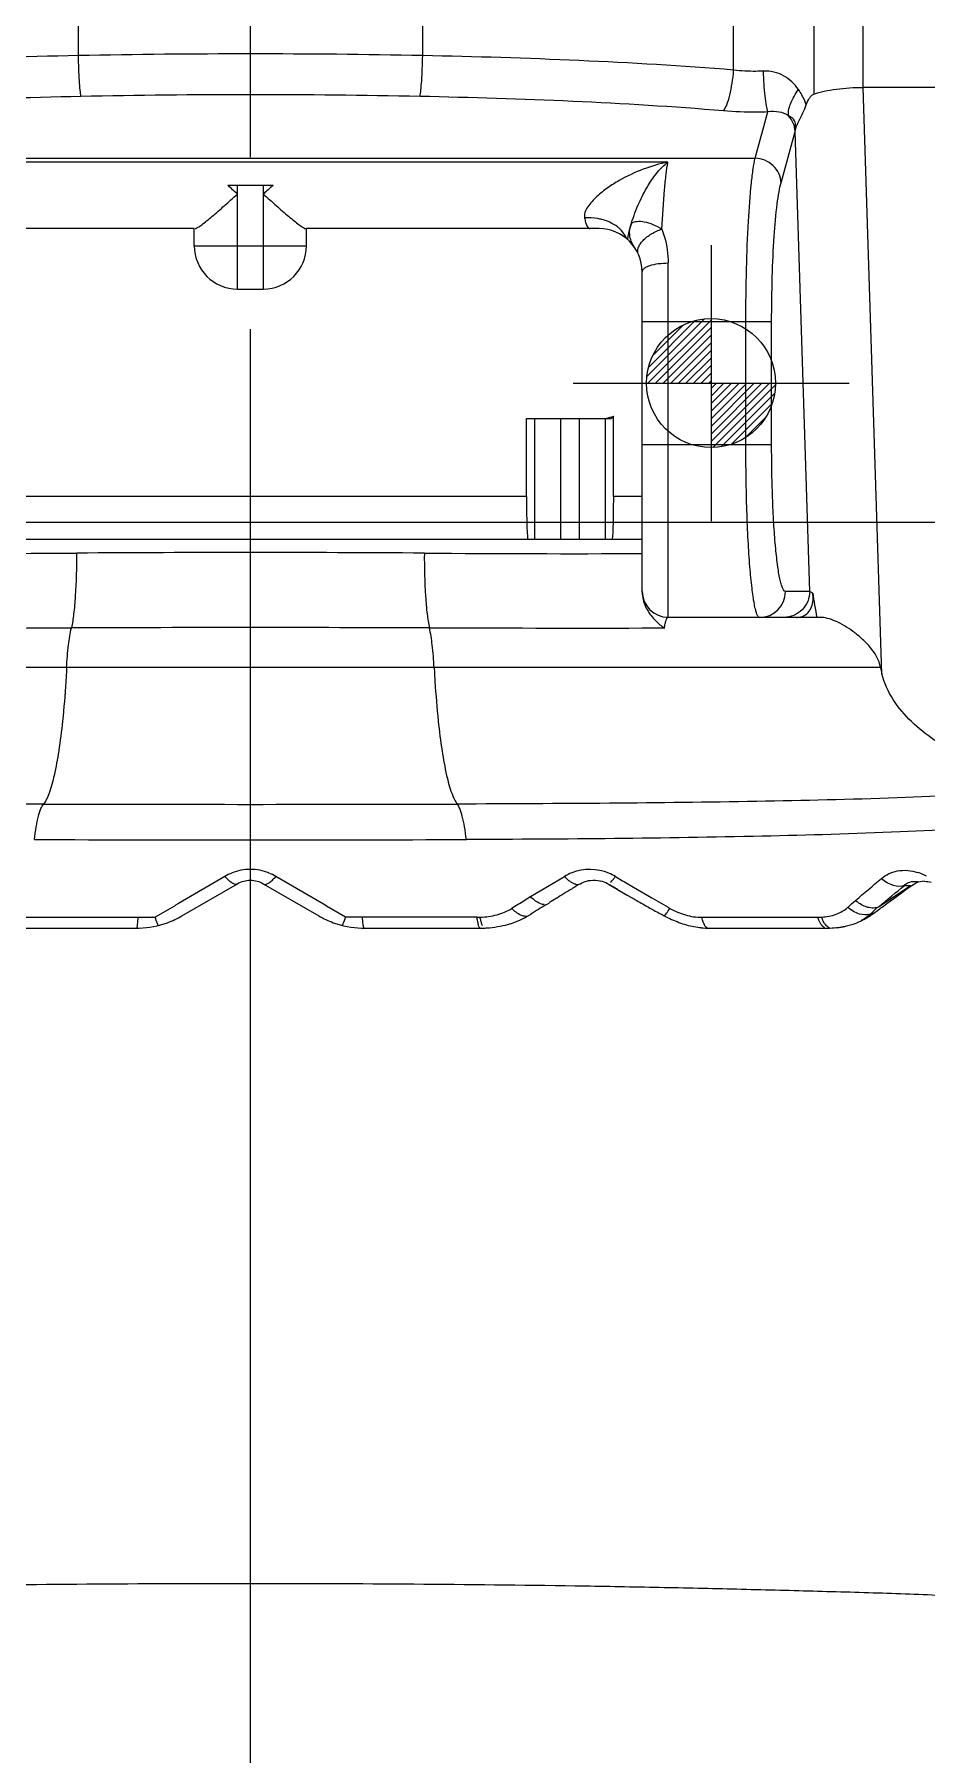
# Model space of a CAD drawing. Header units: millimetres. Extents: x 23075 to 24509, y -21593 to -20579.
# Drawn here: x 23715.64 to 23726.02, y -20881.22 to -20861.21 of the extents above; entities that cross this region are included whole.
import ezdxf

# ---------------------------------------------------------------- set-up
doc = ezdxf.new("R2010")
doc.units = ezdxf.units.MM
doc.header["$LTSCALE"] = 8
doc.linetypes.add('CENTER', pattern=[2, 1.25, -0.25, 0.25, -0.25])
doc.linetypes.add('CENTER2', pattern=[1.125, 0.75, -0.125, 0.125, -0.125])
for name, color, linetype in [('Cav-cor', 30, 'Continuous'), ('CL', 1, 'Continuous'), ('PIN', 5, 'Continuous')]:
    doc.layers.add(name, color=color, linetype=linetype)

msp = doc.modelspace()

# ---------------------------------------------------------------- hatches: boundary and pattern name
at = {"layer": 'PIN', "linetype": 'Continuous'}
h = msp.add_hatch(dxfattribs=at)
h.set_pattern_fill('ANSI31', color=211, scale=0.5, angle=270, style=0)
h.set_pattern_definition([(225, (23826.155964, -20858.14608), (-0.044194174, 0.044194174), [])])
h.paths.add_polyline_path([(23723.515, -20865.266), (23722.765, -20865.266, -0.414214), (23723.515, -20864.516)])
h.paths.add_polyline_path([(23723.515, -20866.016), (23723.515, -20865.266), (23724.265, -20865.266, -0.414214)])

# ---------------------------------------------------------------- linework, layer by layer
at = {"linetype": 'CENTER', "ltscale": 0.5}
msp.add_line((23572.156, -20866.885), (23972.156, -20866.885), dxfattribs=at)
at = {"layer": 'Cav-cor', "color": 241}
for p, q in [((23716.156, -20861.456), (23716.156, -20852.528)), ((23720.161, -20861.456), (23720.161, -20852.528)), ((23725.285, -20861.825), (23725.285, -20852.783)), ((23724.713, -20861.901), (23724.713, -20853.109)), ((23723.778, -20861.624), (23723.778, -20853.677)), ((23725.502, -20868.648), (23725.285, -20861.825)), ((23726.397, -20861.825), (23725.285, -20861.825)), ((23724.029, -20862.65), (23724.177, -20862.111)), ((23724.329, -20862.935), (23724.493, -20862.339)), ((23724.663, -20867.689), (23724.493, -20862.339)), ((23712.01, -20862.65), (23724.029, -20862.65)), ((23723.013, -20862.695), (23713.025, -20862.695)), ((23718.42, -20862.966), (23717.893, -20862.966)), ((23718.006, -20864.172), (23718.006, -20862.966)), ((23718.307, -20862.966), (23718.307, -20864.172)), ((23717.503, -20863.468), (23713.828, -20863.468)), ((23717.503, -20863.669), (23717.503, -20863.468)), ((23718.81, -20863.669), (23718.81, -20863.468)), ((23722.212, -20863.468), (23718.81, -20863.468)), ((23717.503, -20863.669), (23718.81, -20863.669)), ((23723.016, -20867.991), (23723.016, -20863.868)), ((23722.715, -20867.699), (23722.715, -20863.971)), ((23718.006, -20864.172), (23718.307, -20864.172)), ((23724.22, -20864.551), (23722.715, -20864.551)), ((23723.92, -20865.981), (23723.92, -20864.551)), ((23724.22, -20865.981), (23724.22, -20864.551)), ((23721.368, -20866.584), (23721.368, -20865.679)), ((23721.368, -20865.679), (23722.336, -20865.679)), ((23721.463, -20865.679), (23721.463, -20867.086)), ((23721.764, -20865.679), (23721.764, -20867.086)), ((23721.986, -20867.086), (23721.986, -20865.679)), ((23722.287, -20867.086), (23722.287, -20865.679)), ((23722.382, -20866.584), (23722.382, -20865.649)), ((23722.715, -20865.981), (23724.22, -20865.981)), ((23721.368, -20866.584), (23714.945, -20866.584)), ((23722.715, -20866.584), (23722.382, -20866.584)), ((23722.715, -20867.086), (23713.325, -20867.086)), ((23724.663, -20867.689), (23724.381, -20867.689)), ((23724.786, -20867.991), (23723.016, -20867.991)), ((23722.972, -20868.115), (23722.715, -20868.115)), ((23716.019, -20868.576), (23710.761, -20868.576)), ((23720.294, -20868.576), (23716.019, -20868.576)), ((23725.487, -20868.576), (23720.294, -20868.576)), ((23717.86, -20871.004), (23717.321, -20871.32)), ((23718.156, -20885.691), (23718.156, -20871.049)), ((23719.006, -20871.329), (23718.453, -20871.004)), ((23721.545, -20871.159), (23721.809, -20871.004)), ((23722.403, -20871.004), (23722.487, -20871.054)), ((23722.487, -20871.054), (23722.508, -20871.066)), ((23722.508, -20871.066), (23722.614, -20871.128)), ((23725.849, -20871.109), (23725.901, -20871.08)), ((23725.882, -20871.062), (23725.92, -20871.062)), ((23717.36, -20871.464), (23718.006, -20871.09)), ((23718.307, -20871.09), (23718.953, -20871.464)), ((23721.413, -20871.237), (23721.545, -20871.159)), ((23722.312, -20871.09), (23722.312, -20871.09)), ((23722.317, -20871.093), (23722.63, -20871.273)), ((23722.428, -20871.156), (23722.448, -20871.168)), ((23722.448, -20871.168), (23722.54, -20871.221)), ((23722.54, -20871.221), (23722.633, -20871.275)), ((23722.614, -20871.128), (23722.825, -20871.252)), ((23722.825, -20871.252), (23723.018, -20871.364)), ((23725.471, -20871.354), (23725.834, -20871.11)), ((23725.765, -20871.11), (23725.834, -20871.11)), ((23715.519, -20871.48), (23717.049, -20871.48)), ((23717.272, -20871.349), (23717.049, -20871.48)), ((23717.287, -20871.34), (23717.272, -20871.349)), ((23717.321, -20871.32), (23717.287, -20871.34)), ((23719.026, -20871.34), (23719.006, -20871.329)), ((23719.041, -20871.349), (23719.026, -20871.34)), ((23719.264, -20871.48), (23719.041, -20871.349)), ((23720.794, -20871.48), (23719.264, -20871.48)), ((23721.592, -20871.336), (23721.607, -20871.327)), ((23721.607, -20871.327), (23721.634, -20871.31)), ((23723.018, -20871.364), (23723.037, -20871.376)), ((23723.408, -20871.48), (23724.76, -20871.48)), ((23725.439, -20871.375), (23725.447, -20871.367)), ((23715.477, -20871.606), (23716.832, -20871.607)), ((23719.481, -20871.607), (23720.836, -20871.606)), ((23723.498, -20871.607), (23724.859, -20871.607)), ((23724.859, -20871.607), (23724.873, -20871.607))]:
    msp.add_line(p, q, dxfattribs=at)
for centre, radius, start, end in [((23718.156, -20963.449), 102.013, 88.87418, 91.12357), ((23718.156, -20960.846), 98.935, 88.8568, 91.14091), ((23676.888, -20908.998), 61.647, 48.16542, 48.30566), ((23759.425, -20908.998), 61.647, 131.69434, 131.83458), ((23722.212, -20863.971), 0.502, 0, 90), ((23718.006, -20863.669), 0.502, 180, 270), ((23718.307, -20863.669), 0.502, 270, 0), ((23714.377, -20618.186), 249.063, 269.75795, 270.40393), ((23718.156, -21185.22), 317.983, 89.6353, 90.36444), ((23721.929, -20623.48), 243.77, 269.58888, 270.18475), ((23723.016, -20867.689), 0.301, 180, 270), ((23724.081, -20867.691), 0.3, 270.0211, 0.0208), ((23731.466, -20866.713), 6.841, 188.3787, 190.766), ((23714.251, -20310.071), 558.045, 269.90497, 270.18721), ((23718.156, -21570.726), 702.616, 89.830143, 90.169752), ((23722.056, -20318.126), 549.989, 269.81069, 270.06865), ((23726.34, -20868.436), 0.865, 189.2963, 194.1568), ((23718.157, -19997.357), 872.809, 269.842034, 270.157917), ((23718.157, -20194.294), 676.286, 269.787131, 270.212835), ((23718.158, -20871.515), 0.591, 111.5709, 120.3718), ((23718.156, -20871.509), 0.586, 68.443, 111.5603), ((23718.154, -20871.515), 0.591, 59.6278, 68.43), ((23722.107, -20871.512), 0.589, 110.8935, 120.4152), ((23722.106, -20871.509), 0.585, 67.7574, 110.8917), ((23722.15, -20871.378), 0.33, 60.7718, 75.531), ((23722.104, -20871.516), 0.592, 59.6706, 67.7702), ((23680.489, -20818.131), 69.454, 310.06672, 310.39288), ((23725.997, -20871.312), 0.251, 90.0672, 112.4666), ((23725.738, -20871.541), 0.61, 65.7197, 72.6677), ((23725.721, -20871.579), 0.652, 62.4502, 65.7527), ((23715.525, -20862.305), 10.698, 302.4834, 302.9416), ((23716.076, -20863.146), 9.693, 302.9099, 303.4058), ((23738.025, -20897.662), 31.034, 121.7042, 121.8821), ((23732.617, -20888.89), 20.728, 121.134, 121.7295), ((23729.412, -20883.594), 14.539, 120.6734, 121.1139), ((23716.821, -20880.875), 11.22, 60.0171, 60.7038), ((23734.633, -20850.516), 23.978, 239.9702, 240.3541), ((23678.801, -20814.837), 73.295, 309.54901, 309.84783), ((23716.83, -20870.55), 1.057, 290.063, 300.0969), ((23719.483, -20870.55), 1.057, 239.9031, 249.9409), ((23720.794, -20870.692), 0.788, 270.0013, 272.5879), ((23709.665, -20853.057), 21.646, 302.1895, 302.4202), ((23720.891, -20870.61), 0.988, 294.3567, 300.1763), ((23720.894, -20870.615), 0.981, 300.1815, 301.0007), ((23720.896, -20870.618), 0.978, 301.0005, 302.2124), ((23749.817, -20916.516), 53.272, 122.1007, 122.2158), ((23743.371, -20906.242), 41.143, 121.9613, 122.1004), ((23724.76, -20870.852), 0.628, 269.9898, 273.6776), ((23721.181, -20866.942), 5.913, 311.592, 312.7511), ((23724.887, -20870.729), 0.875, 294.6549, 306.5679), ((23723.274, -20869.181), 3.082, 312.7743, 314.6125), ((23716.832, -20870.56), 1.047, 269.9686, 271.6578), ((23716.832, -20870.554), 1.053, 271.6621, 290.0422), ((23719.481, -20870.554), 1.053, 249.9617, 268.338), ((23719.481, -20870.56), 1.047, 268.3423, 270.0314), ((23720.836, -20870.512), 1.094, 270.0118, 272.695), ((23720.835, -20870.508), 1.098, 272.6959, 275.3969), ((23720.857, -20870.506), 1.097, 280.8502, 287.225), ((23720.881, -20870.586), 1.014, 287.2652, 294.3281), ((23723.501, -20870.636), 0.97, 261.7228, 263.9894), ((23723.499, -20870.657), 0.95, 263.9754, 269.9732), ((23724.873, -20870.71), 0.896, 269.9752, 276.4421), ((23724.858, -20870.579), 1.029, 276.433, 278.7993), ((23724.86, -20870.614), 0.994, 276.5892, 279.0347), ((23724.868, -20870.642), 0.965, 278.7957, 281.6562), ((23724.871, -20870.68), 0.927, 279.0382, 281.1331), ((23724.878, -20870.719), 0.888, 281.143, 282.0412), ((23724.876, -20870.682), 0.924, 281.6709, 282.5773), ((23724.88, -20870.697), 0.908, 282.5766, 284.4238), ((23724.885, -20870.718), 0.887, 284.4151, 288.6778), ((23724.891, -20870.735), 0.869, 288.6883, 294.6139)]:
    msp.add_arc(centre, radius, start, end, dxfattribs=at)
for centre, major_axis, ratio, start_param, end_param in [((23722.21, -20865.177), (0.505, 0), 0.995595, 4.886425, 5.060233), ((23722.336, -20865.177), (0, 0.502), 0.271698, 3.141593, 3.489437), ((23721.385, -20866.584), (0, 0.502), 0.034921, -4.712389, -3.141593), ((23722.365, -20866.584), (0, 0.502), 0.034921, -3.141593, -1.570796)]:
    msp.add_ellipse(centre, major_axis=major_axis, ratio=ratio, start_param=start_param, end_param=end_param, dxfattribs=at)
for points, knots in [([(23716.156, -20861.456), (23715.514, -20861.469), (23714.238, -20861.508), (23712.964, -20861.586), (23712.333, -20861.641)], [0, 0, 0, 0, 0.503524, 1, 1, 1, 1]), ([(23716.186, -20861.931), (23716.182, -20861.907), (23716.175, -20861.846), (23716.167, -20861.739), (23716.16, -20861.604), (23716.157, -20861.507), (23716.156, -20861.456)], [0, 0, 0, 0, 0.153117, 0.386389, 0.678198, 1, 1, 1, 1]), ([(23720.13, -20861.931), (23720.135, -20861.907), (23720.142, -20861.846), (23720.15, -20861.739), (23720.157, -20861.604), (23720.16, -20861.507), (23720.161, -20861.456)], [0, 0, 0, 0, 0.153121, 0.386393, 0.678201, 1, 1, 1, 1]), ([(23723.778, -20861.624), (23723.18, -20861.576), (23721.975, -20861.505), (23720.768, -20861.468), (23720.161, -20861.456)], [0, 0, 0, 0, 0.49689, 1, 1, 1, 1]), ([(23723.659, -20862.099), (23723.676, -20862.078), (23723.704, -20862.018), (23723.737, -20861.909), (23723.763, -20861.774), (23723.774, -20861.676), (23723.778, -20861.624)], [0, 0, 0, 0, 0.164524, 0.399321, 0.686549, 1, 1, 1, 1]), ([(23724.124, -20861.636), (23724.095, -20861.638), (23723.98, -20861.641), (23723.864, -20861.635), (23723.778, -20861.624)], [0, 0, 0, 0, 0.251235, 1, 1, 1, 1]), ([(23724.532, -20861.849), (23724.487, -20861.785), (23724.397, -20861.7), (23724.247, -20861.641), (23724.165, -20861.634), (23724.124, -20861.636)], [0, 0, 0, 0, 0.490613, 0.742499, 1, 1, 1, 1]), ([(23724.177, -20862.111), (23724.169, -20862.088), (23724.157, -20862.027), (23724.142, -20861.919), (23724.131, -20861.785), (23724.126, -20861.687), (23724.124, -20861.636)], [0, 0, 0, 0, 0.154829, 0.388306, 0.679428, 1, 1, 1, 1]), ([(23724.416, -20862.156), (23724.413, -20862.135), (23724.416, -20862.088), (23724.449, -20861.981), (23724.495, -20861.902), (23724.532, -20861.849)], [0, 0, 0, 0, 0.185797, 0.417426, 1, 1, 1, 1]), ([(23724.623, -20862.028), (23724.617, -20862.012), (23724.593, -20861.95), (23724.561, -20861.89), (23724.532, -20861.849)], [0, 0, 0, 0, 0.253061, 1, 1, 1, 1]), ([(23724.71, -20861.903), (23724.75, -20861.889), (23724.837, -20861.867), (23724.976, -20861.844), (23725.128, -20861.828), (23725.232, -20861.825), (23725.285, -20861.825)], [0, 0, 0, 0, 0.218224, 0.463028, 0.726798, 1, 1, 1, 1]), ([(23716.186, -20861.931), (23715.56, -20861.944), (23714.317, -20861.983), (23713.075, -20862.061), (23712.46, -20862.116)], [0, 0, 0, 0, 0.503511, 1, 1, 1, 1]), ([(23723.659, -20862.099), (23723.076, -20862.05), (23721.9, -20861.98), (23720.723, -20861.943), (23720.13, -20861.931)], [0, 0, 0, 0, 0.4969, 1, 1, 1, 1]), ([(23724.493, -20862.337), (23724.496, -20862.317), (23724.51, -20862.273), (23724.559, -20862.172), (23724.6, -20862.091), (23724.623, -20862.028)], [0, 0, 0, 0, 0.183904, 0.408181, 1, 1, 1, 1]), ([(23724.623, -20862.028), (23724.632, -20862.003), (23724.649, -20861.965), (23724.679, -20861.923), (23724.699, -20861.907), (23724.71, -20861.903)], [0, 0, 0, 0, 0.527741, 0.776484, 1, 1, 1, 1]), ([(23724.177, -20862.111), (23724.133, -20862.113), (23723.961, -20862.117), (23723.788, -20862.11), (23723.659, -20862.099)], [0, 0, 0, 0, 0.251181, 1, 1, 1, 1]), ([(23724.416, -20862.156), (23724.385, -20862.133), (23724.304, -20862.105), (23724.22, -20862.105), (23724.177, -20862.111)], [0, 0, 0, 0, 0.466912, 1, 1, 1, 1]), ([(23724.493, -20862.335), (23724.494, -20862.317), (23724.5, -20862.277), (23724.496, -20862.2), (23724.444, -20862.169), (23724.416, -20862.156)], [0, 0, 0, 0, 0.253871, 0.574722, 1, 1, 1, 1]), ([(23724.493, -20862.339), (23724.492, -20862.306), (23724.477, -20862.238), (23724.439, -20862.181), (23724.416, -20862.156)], [0, 0, 0, 0, 0.495135, 1, 1, 1, 1]), ([(23723.92, -20864.551), (23723.92, -20864.346), (23723.925, -20863.956), (23723.945, -20863.419), (23723.973, -20863.03), (23724.003, -20862.787), (23724.019, -20862.69), (23724.029, -20862.65)], [0, 0, 0, 0, 0.322163, 0.613539, 0.846606, 0.934297, 1, 1, 1, 1]), ([(23724.329, -20862.935), (23724.328, -20862.898), (23724.31, -20862.824), (23724.242, -20862.731), (23724.144, -20862.667), (23724.067, -20862.651), (23724.029, -20862.65)], [0, 0, 0, 0, 0.243264, 0.491929, 0.745266, 1, 1, 1, 1]), ([(23723.013, -20862.695), (23722.916, -20862.714), (23722.721, -20862.771), (23722.488, -20862.88), (23722.311, -20862.992), (23722.206, -20863.076), (23722.13, -20863.151), (23722.081, -20863.212), (23722.046, -20863.275), (23722.039, -20863.322), (23722.043, -20863.343)], [0, 0, 0, 0, 0.243185, 0.496177, 0.626456, 0.758255, 0.823909, 0.888045, 0.948069, 1, 1, 1, 1]), ([(23722.59, -20863.406), (23722.614, -20863.325), (23722.67, -20863.176), (23722.773, -20862.975), (23722.885, -20862.814), (23722.97, -20862.728), (23723.013, -20862.695)], [0, 0, 0, 0, 0.300514, 0.570895, 0.804602, 1, 1, 1, 1]), ([(23722.944, -20863.474), (23722.951, -20863.32), (23722.964, -20863.107), (23722.99, -20862.847), (23723.005, -20862.741), (23723.013, -20862.695)], [0, 0, 0, 0, 0.590496, 0.820541, 1, 1, 1, 1]), ([(23717.513, -20863.468), (23717.518, -20863.468), (23717.528, -20863.465), (23717.554, -20863.451), (23717.595, -20863.422), (23717.651, -20863.377), (23717.714, -20863.324), (23717.784, -20863.264), (23717.881, -20863.177), (23717.956, -20863.111), (23718.006, -20863.066)], [0, 0, 0, 0, 0.02046, 0.050893, 0.13852, 0.253498, 0.386616, 0.531527, 0.684042, 1, 1, 1, 1]), ([(23718.307, -20863.066), (23718.357, -20863.111), (23718.432, -20863.177), (23718.529, -20863.264), (23718.599, -20863.324), (23718.662, -20863.377), (23718.718, -20863.422), (23718.759, -20863.451), (23718.785, -20863.465), (23718.795, -20863.468), (23718.8, -20863.468)], [0, 0, 0, 0, 0.31596, 0.468476, 0.613386, 0.746504, 0.861482, 0.949109, 0.979541, 1, 1, 1, 1]), ([(23724.22, -20864.551), (23724.22, -20864.377), (23724.225, -20864.045), (23724.245, -20863.588), (23724.273, -20863.258), (23724.303, -20863.051), (23724.319, -20862.969), (23724.329, -20862.935)], [0, 0, 0, 0, 0.321961, 0.613158, 0.846181, 0.933994, 1, 1, 1, 1]), ([(23722.246, -20863.363), (23722.23, -20863.359), (23722.163, -20863.344), (23722.094, -20863.34), (23722.043, -20863.343)], [0, 0, 0, 0, 0.244264, 1, 1, 1, 1]), ([(23722.043, -20863.343), (23722.047, -20863.361), (23722.054, -20863.392), (23722.069, -20863.432), (23722.083, -20863.459), (23722.099, -20863.468), (23722.105, -20863.468)], [0, 0, 0, 0, 0.377347, 0.668267, 0.86972, 1, 1, 1, 1]), ([(23722.34, -20863.396), (23722.332, -20863.392), (23722.302, -20863.379), (23722.27, -20863.369), (23722.246, -20863.363)], [0, 0, 0, 0, 0.244237, 1, 1, 1, 1]), ([(23722.451, -20863.468), (23722.443, -20863.461), (23722.409, -20863.433), (23722.37, -20863.41), (23722.34, -20863.396)], [0, 0, 0, 0, 0.238778, 1, 1, 1, 1]), ([(23722.529, -20863.58), (23722.525, -20863.57), (23722.506, -20863.528), (23722.476, -20863.492), (23722.451, -20863.468)], [0, 0, 0, 0, 0.2404, 1, 1, 1, 1]), ([(23722.59, -20863.406), (23722.584, -20863.421), (23722.561, -20863.481), (23722.547, -20863.545), (23722.544, -20863.593)], [0, 0, 0, 0, 0.254203, 1, 1, 1, 1]), ([(23722.619, -20863.676), (23722.592, -20863.638), (23722.557, -20863.546), (23722.572, -20863.45), (23722.59, -20863.406)], [0, 0, 0, 0, 0.493557, 1, 1, 1, 1]), ([(23722.59, -20863.406), (23722.608, -20863.393), (23722.659, -20863.379), (23722.745, -20863.387), (23722.844, -20863.419), (23722.91, -20863.454), (23722.944, -20863.475)], [0, 0, 0, 0, 0.17691, 0.405979, 0.684447, 1, 1, 1, 1]), ([(23722.669, -20863.761), (23722.665, -20863.751), (23722.66, -20863.726), (23722.668, -20863.687), (23722.69, -20863.646), (23722.738, -20863.588), (23722.822, -20863.525), (23722.901, -20863.488), (23722.944, -20863.475)], [0, 0, 0, 0, 0.079725, 0.169914, 0.276392, 0.400216, 0.688708, 1, 1, 1, 1]), ([(23722.944, -20863.474), (23722.955, -20863.505), (23722.998, -20863.632), (23723.016, -20863.767), (23723.016, -20863.868)], [0, 0, 0, 0, 0.242122, 1, 1, 1, 1]), ([(23722.715, -20863.971), (23722.715, -20863.955), (23722.734, -20863.931), (23722.767, -20863.912), (23722.822, -20863.89), (23722.906, -20863.873), (23722.978, -20863.868), (23723.016, -20863.868)], [0, 0, 0, 0, 0.135643, 0.234205, 0.355355, 0.654773, 1, 1, 1, 1]), ([(23724.081, -20867.991), (23724.075, -20867.991), (23724.065, -20867.982), (23724.056, -20867.968), (23724.045, -20867.942), (23724.032, -20867.899), (23724.01, -20867.799), (23723.988, -20867.632), (23723.964, -20867.385), (23723.945, -20867.084), (23723.931, -20866.741), (23723.922, -20866.368), (23723.92, -20866.111), (23723.92, -20865.981)], [0, 0, 0, 0, 0.009088, 0.016155, 0.025271, 0.04997, 0.083406, 0.175693, 0.299217, 0.449476, 0.620819, 0.806709, 1, 1, 1, 1]), ([(23724.381, -20867.689), (23724.375, -20867.689), (23724.361, -20867.679), (23724.347, -20867.652), (23724.332, -20867.611), (23724.318, -20867.555), (23724.304, -20867.484), (23724.285, -20867.36), (23724.265, -20867.175), (23724.245, -20866.919), (23724.231, -20866.627), (23724.222, -20866.31), (23724.22, -20866.092), (23724.22, -20865.981)], [0, 0, 0, 0, 0.010236, 0.026991, 0.052016, 0.085611, 0.127674, 0.177917, 0.301185, 0.451036, 0.62189, 0.807252, 1, 1, 1, 1]), ([(23716.133, -20867.244), (23716.134, -20867.411), (23716.129, -20867.648), (23716.104, -20867.938), (23716.086, -20868.06), (23716.074, -20868.113)], [0, 0, 0, 0, 0.57513, 0.814476, 1, 1, 1, 1]), ([(23720.18, -20867.244), (23720.179, -20867.411), (23720.184, -20867.648), (23720.209, -20867.938), (23720.227, -20868.06), (23720.239, -20868.113)], [0, 0, 0, 0, 0.575095, 0.814449, 1, 1, 1, 1]), ([(23722.715, -20867.699), (23722.715, -20867.756), (23722.743, -20867.868), (23722.807, -20867.96), (23722.843, -20868.001)], [0, 0, 0, 0, 0.507478, 1, 1, 1, 1]), ([(23724.663, -20867.689), (23724.663, -20867.728), (23724.647, -20867.808), (23724.58, -20867.908), (23724.481, -20867.975), (23724.402, -20867.991), (23724.362, -20867.991)], [0, 0, 0, 0, 0.25051, 0.500721, 0.75051, 1, 1, 1, 1]), ([(23724.579, -20867.979), (23724.604, -20867.97), (23724.65, -20867.94), (23724.689, -20867.87), (23724.705, -20867.791), (23724.702, -20867.737), (23724.698, -20867.709)], [0, 0, 0, 0, 0.249566, 0.489613, 0.737684, 1, 1, 1, 1]), ([(23724.698, -20867.71), (23724.69, -20867.707), (23724.678, -20867.701), (23724.666, -20867.693), (23724.663, -20867.689)], [0, 0, 0, 0, 0.592813, 1, 1, 1, 1]), ([(23722.843, -20868.001), (23722.853, -20868.012), (23722.893, -20868.054), (23722.937, -20868.09), (23722.972, -20868.115)], [0, 0, 0, 0, 0.254453, 1, 1, 1, 1]), ([(23722.972, -20868.115), (23722.975, -20868.098), (23722.98, -20868.068), (23722.99, -20868.029), (23722.999, -20868.005), (23723.009, -20867.992), (23723.014, -20867.991)], [0, 0, 0, 0, 0.392503, 0.687439, 0.88593, 1, 1, 1, 1]), ([(23724.509, -20867.991), (23724.515, -20867.991), (23724.539, -20867.99), (23724.563, -20867.985), (23724.579, -20867.979)], [0, 0, 0, 0, 0.260244, 1, 1, 1, 1]), ([(23725.487, -20868.576), (23725.472, -20868.486), (23725.395, -20868.362), (23725.269, -20868.236), (23725.139, -20868.13), (23725.005, -20868.049), (23724.874, -20868.001), (23724.813, -20867.991), (23724.786, -20867.991)], [0, 0, 0, 0, 0.286251, 0.427658, 0.564086, 0.810648, 0.914363, 1, 1, 1, 1]), ([(23716.019, -20868.576), (23716.024, -20868.487), (23716.036, -20868.332), (23716.058, -20868.178), (23716.074, -20868.113)], [0, 0, 0, 0, 0.570607, 1, 1, 1, 1]), ([(23720.294, -20868.576), (23720.289, -20868.487), (23720.277, -20868.332), (23720.254, -20868.178), (23720.239, -20868.113)], [0, 0, 0, 0, 0.57058, 1, 1, 1, 1]), ([(23716.019, -20868.576), (23716.016, -20868.63), (23716.004, -20868.838), (23715.987, -20869.045), (23715.971, -20869.197)], [0, 0, 0, 0, 0.263521, 1, 1, 1, 1]), ([(23720.294, -20868.576), (23720.297, -20868.631), (23720.309, -20868.838), (23720.326, -20869.045), (23720.342, -20869.197)], [0, 0, 0, 0, 0.263522, 1, 1, 1, 1]), ([(23726.397, -20869.59), (23726.298, -20869.537), (23726.104, -20869.421), (23725.841, -20869.212), (23725.622, -20868.958), (23725.529, -20868.754), (23725.502, -20868.648)], [0, 0, 0, 0, 0.253549, 0.505341, 0.754386, 1, 1, 1, 1]), ([(23715.971, -20869.197), (23715.959, -20869.313), (23715.933, -20869.525), (23715.882, -20869.806), (23715.833, -20869.996), (23715.787, -20870.106), (23715.763, -20870.147), (23715.75, -20870.163)], [0, 0, 0, 0, 0.352511, 0.64157, 0.858527, 0.938611, 1, 1, 1, 1]), ([(23720.342, -20869.197), (23720.354, -20869.313), (23720.38, -20869.525), (23720.431, -20869.806), (23720.48, -20869.996), (23720.526, -20870.106), (23720.55, -20870.147), (23720.562, -20870.163)], [0, 0, 0, 0, 0.352527, 0.641591, 0.858541, 0.938619, 1, 1, 1, 1]), ([(23715.75, -20870.163), (23715.16, -20870.161), (23713.998, -20870.156), (23712.292, -20870.136), (23710.669, -20870.098), (23709.618, -20870.05), (23709.111, -20870.015)], [0, 0, 0, 0, 0.266663, 0.524857, 0.770754, 1, 1, 1, 1]), ([(23727.201, -20870.015), (23726.695, -20870.05), (23725.644, -20870.098), (23724.021, -20870.136), (23722.315, -20870.156), (23721.153, -20870.161), (23720.562, -20870.163)], [0, 0, 0, 0, 0.229248, 0.475144, 0.733337, 1, 1, 1, 1]), ([(23715.644, -20870.576), (23715.65, -20870.526), (23715.663, -20870.435), (23715.687, -20870.315), (23715.714, -20870.226), (23715.737, -20870.178), (23715.75, -20870.163)], [0, 0, 0, 0, 0.350681, 0.639573, 0.857117, 1, 1, 1, 1]), ([(23720.669, -20870.576), (23720.663, -20870.526), (23720.65, -20870.435), (23720.626, -20870.315), (23720.599, -20870.226), (23720.576, -20870.178), (23720.562, -20870.163)], [0, 0, 0, 0, 0.350701, 0.639599, 0.857135, 1, 1, 1, 1]), ([(23727.201, -20870.395), (23726.707, -20870.437), (23725.677, -20870.496), (23723.499, -20870.558), (23721.817, -20870.572), (23720.669, -20870.576)], [0, 0, 0, 0, 0.227654, 0.473252, 1, 1, 1, 1]), ([(23717.999, -20871.095), (23717.991, -20871.098), (23717.968, -20871.096), (23717.935, -20871.077), (23717.897, -20871.046), (23717.872, -20871.02), (23717.86, -20871.004)], [0, 0, 0, 0, 0.154468, 0.370096, 0.654591, 1, 1, 1, 1]), ([(23718.314, -20871.095), (23718.322, -20871.098), (23718.345, -20871.096), (23718.378, -20871.077), (23718.416, -20871.046), (23718.441, -20871.02), (23718.453, -20871.004)], [0, 0, 0, 0, 0.154468, 0.370096, 0.654591, 1, 1, 1, 1]), ([(23721.854, -20871.048), (23721.85, -20871.045), (23721.834, -20871.031), (23721.819, -20871.016), (23721.809, -20871.004)], [0, 0, 0, 0, 0.241085, 1, 1, 1, 1]), ([(23721.899, -20871.08), (23721.895, -20871.077), (23721.88, -20871.068), (23721.865, -20871.057), (23721.854, -20871.048)], [0, 0, 0, 0, 0.237026, 1, 1, 1, 1]), ([(23721.943, -20871.098), (23721.939, -20871.097), (23721.924, -20871.092), (23721.91, -20871.086), (23721.899, -20871.08)], [0, 0, 0, 0, 0.234198, 1, 1, 1, 1]), ([(23722.069, -20871.059), (23722.082, -20871.055), (23722.136, -20871.044), (23722.192, -20871.048), (23722.232, -20871.058)], [0, 0, 0, 0, 0.251453, 1, 1, 1, 1]), ([(23722.347, -20871.074), (23722.349, -20871.072), (23722.358, -20871.062), (23722.366, -20871.053), (23722.373, -20871.045)], [0, 0, 0, 0, 0.218067, 1, 1, 1, 1]), ([(23722.373, -20871.045), (23722.375, -20871.042), (23722.385, -20871.029), (23722.395, -20871.015), (23722.403, -20871.004)], [0, 0, 0, 0, 0.229725, 1, 1, 1, 1]), ([(23725.497, -20871.029), (23725.522, -20871.007), (23725.581, -20870.969), (23725.724, -20870.923), (23725.844, -20870.934), (23725.92, -20870.958)], [0, 0, 0, 0, 0.22663, 0.466558, 1, 1, 1, 1]), ([(23725.765, -20871.11), (23725.724, -20871.126), (23725.649, -20871.121), (23725.561, -20871.08), (23725.517, -20871.048), (23725.497, -20871.029)], [0, 0, 0, 0, 0.446094, 0.712634, 1, 1, 1, 1]), ([(23725.765, -20871.11), (23725.777, -20871.096), (23725.814, -20871.07), (23725.858, -20871.062), (23725.882, -20871.062)], [0, 0, 0, 0, 0.442271, 1, 1, 1, 1]), ([(23721.575, -20871.332), (23721.547, -20871.331), (23721.486, -20871.305), (23721.438, -20871.263), (23721.413, -20871.237)], [0, 0, 0, 0, 0.430817, 1, 1, 1, 1]), ([(23721.975, -20871.103), (23721.973, -20871.103), (23721.962, -20871.102), (23721.951, -20871.1), (23721.943, -20871.098)], [0, 0, 0, 0, 0.237401, 1, 1, 1, 1]), ([(23725.409, -20871.432), (23725.446, -20871.405), (23725.592, -20871.297), (23725.739, -20871.189), (23725.849, -20871.109)], [0, 0, 0, 0, 0.251212, 1, 1, 1, 1]), ([(23716.848, -20871.529), (23716.848, -20871.525), (23716.85, -20871.509), (23716.851, -20871.492), (23716.852, -20871.48)], [0, 0, 0, 0, 0.231997, 1, 1, 1, 1]), ([(23717.085, -20871.572), (23717.082, -20871.566), (23717.069, -20871.536), (23717.057, -20871.505), (23717.049, -20871.48)], [0, 0, 0, 0, 0.204032, 1, 1, 1, 1]), ([(23719.228, -20871.572), (23719.23, -20871.566), (23719.244, -20871.536), (23719.256, -20871.505), (23719.264, -20871.48)], [0, 0, 0, 0, 0.204028, 1, 1, 1, 1]), ([(23719.465, -20871.529), (23719.464, -20871.525), (23719.463, -20871.509), (23719.462, -20871.492), (23719.461, -20871.48)], [0, 0, 0, 0, 0.231997, 1, 1, 1, 1]), ([(23720.802, -20871.535), (23720.801, -20871.531), (23720.798, -20871.512), (23720.795, -20871.494), (23720.794, -20871.48)], [0, 0, 0, 0, 0.229812, 1, 1, 1, 1]), ([(23720.829, -20871.479), (23720.895, -20871.476), (23721.024, -20871.459), (23721.144, -20871.409), (23721.197, -20871.376)], [0, 0, 0, 0, 0.51441, 1, 1, 1, 1]), ([(23720.841, -20871.534), (23720.84, -20871.53), (23720.836, -20871.512), (23720.832, -20871.493), (23720.829, -20871.479)], [0, 0, 0, 0, 0.230327, 1, 1, 1, 1]), ([(23721.234, -20871.411), (23721.231, -20871.409), (23721.218, -20871.397), (23721.206, -20871.385), (23721.197, -20871.376)], [0, 0, 0, 0, 0.242672, 1, 1, 1, 1]), ([(23721.309, -20871.458), (23721.303, -20871.456), (23721.276, -20871.443), (23721.252, -20871.426), (23721.234, -20871.411)], [0, 0, 0, 0, 0.22692, 1, 1, 1, 1]), ([(23721.344, -20871.468), (23721.341, -20871.468), (23721.329, -20871.466), (23721.318, -20871.462), (23721.309, -20871.458)], [0, 0, 0, 0, 0.235775, 1, 1, 1, 1]), ([(23721.374, -20871.469), (23721.372, -20871.469), (23721.362, -20871.47), (23721.352, -20871.47), (23721.344, -20871.468)], [0, 0, 0, 0, 0.237965, 1, 1, 1, 1]), ([(23722.968, -20871.461), (23722.972, -20871.458), (23722.982, -20871.449), (23723.006, -20871.421), (23723.024, -20871.395), (23723.037, -20871.376)], [0, 0, 0, 0, 0.143145, 0.361411, 1, 1, 1, 1]), ([(23723.037, -20871.376), (23723.094, -20871.409), (23723.214, -20871.46), (23723.344, -20871.48), (23723.408, -20871.48)], [0, 0, 0, 0, 0.506193, 1, 1, 1, 1]), ([(23723.42, -20871.525), (23723.419, -20871.521), (23723.414, -20871.506), (23723.41, -20871.491), (23723.408, -20871.48)], [0, 0, 0, 0, 0.236646, 1, 1, 1, 1]), ([(23724.78, -20871.535), (23724.778, -20871.531), (23724.77, -20871.513), (23724.764, -20871.494), (23724.76, -20871.48)], [0, 0, 0, 0, 0.234556, 1, 1, 1, 1]), ([(23724.8, -20871.478), (23724.858, -20871.475), (23724.968, -20871.455), (23725.067, -20871.399), (23725.106, -20871.364)], [0, 0, 0, 0, 0.523316, 1, 1, 1, 1]), ([(23724.82, -20871.524), (23724.818, -20871.52), (23724.811, -20871.505), (23724.805, -20871.49), (23724.8, -20871.478)], [0, 0, 0, 0, 0.239137, 1, 1, 1, 1]), ([(23725.367, -20871.444), (23725.328, -20871.458), (23725.255, -20871.452), (23725.169, -20871.413), (23725.127, -20871.382), (23725.106, -20871.364)], [0, 0, 0, 0, 0.445521, 0.71232, 1, 1, 1, 1]), ([(23725.35, -20871.368), (23725.337, -20871.365), (23725.28, -20871.347), (23725.229, -20871.314), (23725.195, -20871.284)], [0, 0, 0, 0, 0.232515, 1, 1, 1, 1]), ([(23725.267, -20871.512), (23725.276, -20871.508), (23725.311, -20871.487), (23725.344, -20871.463), (23725.367, -20871.443)], [0, 0, 0, 0, 0.253226, 1, 1, 1, 1]), ([(23725.447, -20871.367), (23725.44, -20871.369), (23725.408, -20871.376), (23725.375, -20871.373), (23725.35, -20871.368)], [0, 0, 0, 0, 0.234423, 1, 1, 1, 1]), ([(23725.447, -20871.367), (23725.451, -20871.366), (23725.459, -20871.361), (23725.467, -20871.357), (23725.471, -20871.354)], [0, 0, 0, 0, 0.483295, 1, 1, 1, 1]), ([(23716.834, -20871.607), (23716.836, -20871.605), (23716.839, -20871.596), (23716.842, -20871.58), (23716.846, -20871.557), (23716.847, -20871.539), (23716.848, -20871.529)], [0, 0, 0, 0, 0.116095, 0.323692, 0.620612, 1, 1, 1, 1]), ([(23719.479, -20871.607), (23719.477, -20871.605), (23719.474, -20871.596), (23719.471, -20871.58), (23719.467, -20871.557), (23719.466, -20871.539), (23719.465, -20871.529)], [0, 0, 0, 0, 0.116095, 0.323692, 0.620613, 1, 1, 1, 1]), ([(23720.83, -20871.607), (23720.827, -20871.606), (23720.821, -20871.599), (23720.81, -20871.575), (23720.805, -20871.552), (23720.802, -20871.535)], [0, 0, 0, 0, 0.132706, 0.341035, 1, 1, 1, 1]), ([(23720.855, -20871.576), (23720.854, -20871.573), (23720.848, -20871.559), (23720.844, -20871.545), (23720.841, -20871.534)], [0, 0, 0, 0, 0.2188, 1, 1, 1, 1]), ([(23723.015, -20871.485), (23723.07, -20871.511), (23723.182, -20871.559), (23723.301, -20871.588), (23723.361, -20871.596)], [0, 0, 0, 0, 0.501865, 1, 1, 1, 1]), ([(23723.473, -20871.605), (23723.461, -20871.6), (23723.439, -20871.573), (23723.426, -20871.543), (23723.42, -20871.525)], [0, 0, 0, 0, 0.403244, 1, 1, 1, 1]), ([(23724.805, -20871.576), (23724.803, -20871.573), (23724.793, -20871.56), (23724.785, -20871.546), (23724.78, -20871.535)], [0, 0, 0, 0, 0.228813, 1, 1, 1, 1]), ([(23724.833, -20871.601), (23724.831, -20871.6), (23724.82, -20871.593), (23724.811, -20871.584), (23724.805, -20871.576)], [0, 0, 0, 0, 0.227676, 1, 1, 1, 1]), ([(23724.894, -20871.603), (23724.879, -20871.597), (23724.849, -20871.574), (23724.83, -20871.542), (23724.82, -20871.524)], [0, 0, 0, 0, 0.434183, 1, 1, 1, 1]), ([(23718.156, -20879.233), (23717.522, -20879.233), (23716.263, -20879.237), (23714.697, -20879.254), (23713.463, -20879.276), (23712.559, -20879.296), (23711.674, -20879.319), (23710.951, -20879.339), (23710.384, -20879.358), (23709.965, -20879.379), (23709.543, -20879.403), (23708.967, -20879.44), (23708.383, -20879.464), (23707.798, -20879.479), (23707.231, -20879.49), (23706.551, -20879.508), (23705.768, -20879.54), (23705.023, -20879.582), (23704.537, -20879.612), (23704.299, -20879.628)], [0, 0, 0, 0, 0.137177, 0.272541, 0.338897, 0.404188, 0.468193, 0.530377, 0.560684, 0.590815, 0.621177, 0.652152, 0.715786, 0.747585, 0.778773, 0.838421, 0.894709, 0.948387, 1, 1, 1, 1]), ([(23732.014, -20879.628), (23731.776, -20879.612), (23731.29, -20879.582), (23730.545, -20879.54), (23729.761, -20879.508), (23729.082, -20879.49), (23728.515, -20879.479), (23727.93, -20879.464), (23727.346, -20879.44), (23726.77, -20879.403), (23726.348, -20879.379), (23725.928, -20879.358), (23725.362, -20879.339), (23724.639, -20879.319), (23723.754, -20879.296), (23722.85, -20879.276), (23721.616, -20879.254), (23720.05, -20879.237), (23718.79, -20879.233), (23718.156, -20879.233)], [0, 0, 0, 0, 0.051613, 0.105291, 0.161579, 0.221226, 0.252415, 0.284214, 0.347849, 0.378823, 0.409185, 0.439316, 0.469625, 0.531807, 0.595813, 0.661104, 0.727459, 0.862823, 1, 1, 1, 1]), ([(23704.299, -20879.628), (23704.295, -20879.79), (23704.325, -20880.116), (23704.481, -20880.579), (23704.73, -20880.999), (23705.151, -20881.487), (23705.801, -20881.968), (23706.668, -20882.387), (23707.432, -20882.636), (23708.056, -20882.785), (23708.531, -20882.873), (23709.01, -20882.932), (23709.648, -20882.987), (23710.443, -20883.048), (23711.395, -20883.122), (23712.35, -20883.184), (23713.31, -20883.213), (23714.598, -20883.226), (23716.214, -20883.22), (23717.508, -20883.217), (23718.156, -20883.217)], [0, 0, 0, 0, 0.031504, 0.062976, 0.094372, 0.125673, 0.18791, 0.250088, 0.312395, 0.343663, 0.375001, 0.406287, 0.437485, 0.49954, 0.561345, 0.623347, 0.685684, 0.748218, 0.873847, 1, 1, 1, 1]), ([(23718.156, -20883.217), (23718.805, -20883.217), (23720.099, -20883.22), (23721.715, -20883.226), (23723.003, -20883.213), (23723.963, -20883.184), (23724.918, -20883.122), (23725.87, -20883.048), (23726.665, -20882.987), (23727.303, -20882.933), (23727.782, -20882.873), (23728.257, -20882.785), (23728.881, -20882.636), (23729.645, -20882.388), (23730.512, -20881.968), (23731.162, -20881.487), (23731.583, -20880.999), (23731.832, -20880.579), (23731.988, -20880.116), (23732.018, -20879.79), (23732.014, -20879.628)], [0, 0, 0, 0, 0.126153, 0.251782, 0.314315, 0.376651, 0.438656, 0.500458, 0.562515, 0.59371, 0.624998, 0.656335, 0.687603, 0.74991, 0.812089, 0.874326, 0.905627, 0.937023, 0.968495, 1, 1, 1, 1]), ([(23725.602, -20885.885), (23725.84, -20885.849), (23726.315, -20885.772), (23727.028, -20885.653), (23727.74, -20885.536), (23728.448, -20885.393), (23729.146, -20885.206), (23729.827, -20884.964), (23730.487, -20884.669), (23731.331, -20884.205), (23732.303, -20883.484), (23733.099, -20882.567), (23733.576, -20881.729), (23733.843, -20881.056), (23734.008, -20880.351), (23734.044, -20879.869), (23734.044, -20879.628)], [0, 0, 0, 0, 0.062532, 0.125065, 0.187597, 0.250131, 0.312666, 0.375199, 0.437737, 0.500269, 0.625177, 0.749992, 0.812502, 0.875006, 0.937504, 1, 1, 1, 1])]:
    msp.add_open_spline(points, degree=3, knots=knots, dxfattribs=at)
for points in [[(23718.006, -20871.09), (23718.051, -20871.064), (23718.104, -20871.049), (23718.156, -20871.049)], [(23718.156, -20871.049), (23718.209, -20871.049), (23718.262, -20871.064), (23718.307, -20871.09)], [(23721.995, -20871.09), (23722.018, -20871.076), (23722.043, -20871.066), (23722.069, -20871.059)], [(23725.997, -20871.061), (23726.023, -20871.061), (23726.05, -20871.065), (23726.076, -20871.073)], [(23722.318, -20871.093), (23722.316, -20871.092), (23722.314, -20871.091), (23722.312, -20871.09)], [(23722.772, -20871.355), (23722.814, -20871.379), (23722.856, -20871.402), (23722.899, -20871.425)], [(23722.899, -20871.425), (23722.937, -20871.446), (23722.976, -20871.466), (23723.015, -20871.485)], [(23725.409, -20871.432), (23725.395, -20871.437), (23725.381, -20871.441), (23725.367, -20871.444)], [(23720.939, -20871.601), (23720.98, -20871.597), (23721.022, -20871.591), (23721.063, -20871.584)]]:
    msp.add_open_spline(points, degree=3, dxfattribs=at)
at = {"layer": 'CL', "color": 6, "linetype": 'CENTER'}
for p, q in [((23718.156, -20874.638), (23718.156, -20845.516)), ((23702.807, -20866.885), (23733.506, -20866.885))]:
    msp.add_line(p, q, dxfattribs=at)
at = {"layer": 'PIN', "color": 211, "linetype": 'CENTER2'}
for p, q in [((23723.515, -20863.661), (23723.515, -20866.871)), ((23721.91, -20865.266), (23725.12, -20865.266))]:
    msp.add_line(p, q, dxfattribs=at)
at = {"layer": 'PIN', "color": 211, "linetype": 'Continuous'}
msp.add_circle((23723.515, -20865.266), 0.75, dxfattribs=at)

doc.saveas('drawing.dxf')
